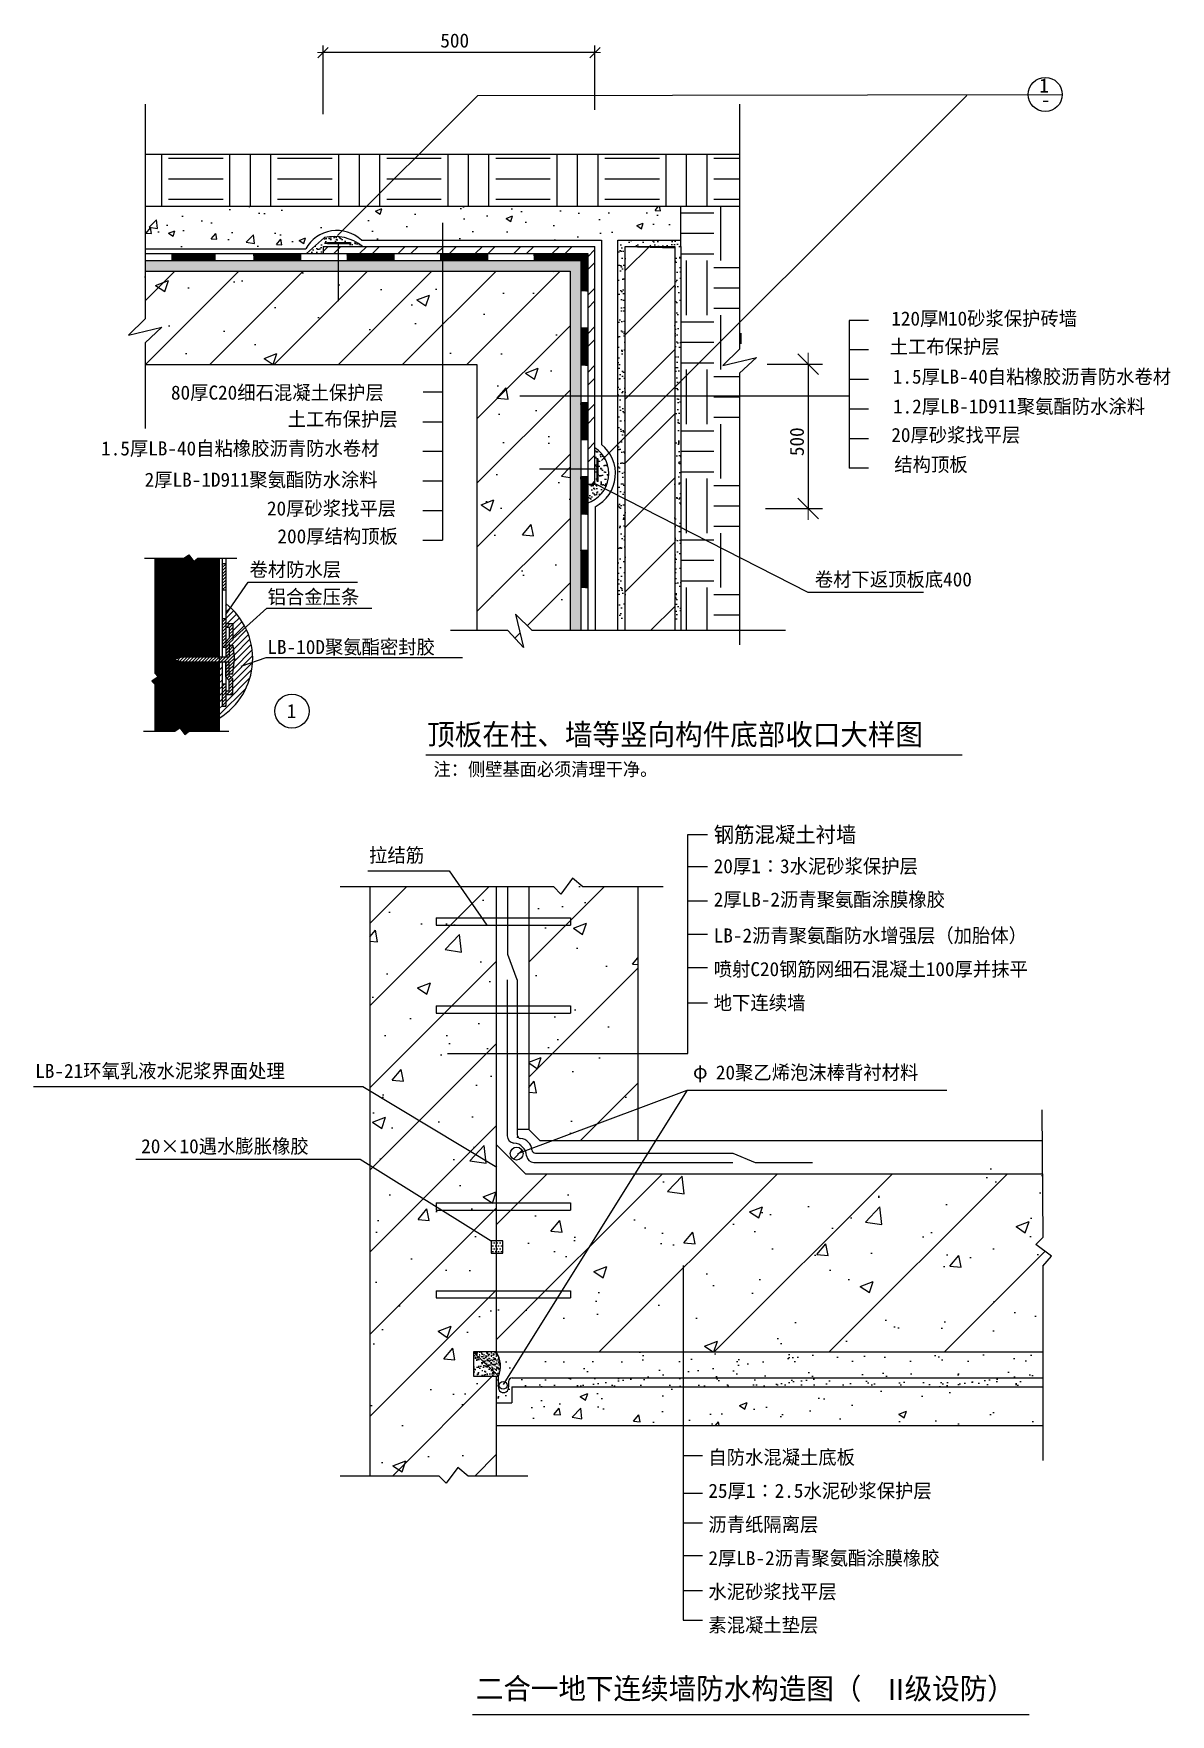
# Model space of a CAD drawing. Header units: metres. Extents: x -188 to 1400, y 7331 to 9680.
import ezdxf

# ---------------------------------------------------------------- set-up
doc = ezdxf.new("R2010")
doc.units = ezdxf.units.M
for name, color, linetype in [('1', 7, 'Continuous'), ('THIN', 1, 'Continuous'), ('中型', 2, 'Continuous'), ('填充', 5, 'Continuous'), ('墙体', 7, 'Continuous'), ('标注', 3, 'Continuous'), ('细', 1, 'Continuous'), ('较粗', 5, 'Continuous')]:
    doc.layers.add(name, color=color, linetype=linetype)
pattern_1 = [(45, (0, 0), (-2.245064, 2.245064), [])]

# ---------------------------------------------------------------- blocks, each defined once
blk = doc.blocks.new('_ARCHTICK')
at = {"color": 6, "linetype": 'ByBlock'}
blk.add_lwpolyline([(-0.72, -0.72), (0.72, 0.72)], dxfattribs=at)
at = {"layer": '墙体', "color": 1, "lineweight": 15}
blk.add_line((-0.8, 0), (0.8, 0), dxfattribs=at)

msp = doc.modelspace()

# ---------------------------------------------------------------- hatches: boundary and pattern name
h = msp.add_hatch()
h.set_pattern_fill('SOLID')
h.paths.add_polyline_path([(254.27, 9388.22), (254.27, 9386.37), (222.04, 9386.37), (222.04, 9388.22)])
h = msp.add_hatch()
h.set_pattern_fill('SOLID')
h.paths.add_polyline_path([(600.53, 9054.16), (598.68, 9054.16), (598.68, 9086.39), (600.53, 9086.39)])
at = {"layer": '1'}
h = msp.add_hatch(dxfattribs=at)
h.set_pattern_fill('AR-SAND', scale=0.2)
h.paths.add_polyline_path([(214.5, 9385.23), (236.88, 9385.23), (236.88, 9386.37), (222.04, 9386.37), (222.04, 9388.22), (254.27, 9388.22), (254.27, 9386.37), (236.88, 9386.37), (236.88, 9385.23), (267.92, 9385.23, 0.21), (217.85, 9395.29), (192.76, 9372.81), (214.5, 9372.81)])
h = msp.add_hatch(dxfattribs=at)
h.set_pattern_fill('SOLID')
h.paths.add_polyline_path([(65.02, 9363.06), (65.02, 9372.81), (5.02, 9372.81), (5.02, 9363.06)])
h = msp.add_hatch(dxfattribs=at)
h.set_pattern_fill('SOLID')
h.paths.add_polyline_path([(575.99, 9363.06), (575.99, 9320.79), (585.75, 9320.79), (585.75, 9372.81), (510.73, 9372.81), (510.73, 9363.06)])
h.paths.add_polyline_path([(445.47, 9363.06), (445.47, 9372.81), (380.21, 9372.81), (380.21, 9363.06)])
h.paths.add_polyline_path([(249.69, 9372.81), (249.69, 9363.06), (314.95, 9363.06), (314.95, 9372.81)])
h.paths.add_polyline_path([(184.43, 9363.06), (184.43, 9372.81), (119.17, 9372.81), (119.17, 9363.06)])
h.paths.add_polyline_path([(575.99, 9216.74), (585.75, 9216.74), (585.75, 9268.76), (575.99, 9268.76)])
h.paths.add_polyline_path([(575.99, 9112.69), (585.75, 9112.69), (585.75, 9164.71), (575.99, 9164.71)])
h.paths.add_polyline_path([(575.99, 9008.64), (585.75, 9008.64), (585.75, 9060.67), (575.99, 9060.67)])
h = msp.add_hatch(dxfattribs=at)
h.set_pattern_fill('SOLID')
h.paths.add_polyline_path([(585.75, 8957.86), (575.99, 8957.86), (575.99, 8905.84), (585.75, 8905.84)])
at = {"layer": '中型'}
h = msp.add_hatch(dxfattribs=at)
h.set_pattern_fill('AR-SAND', scale=0.51)
h.paths.add_polyline_path([(479.48, 7766.01), (479.48, 7788.75), (1221.87, 7788.75), (1221.87, 7801.03), (480.2, 7801.03, 0.41), (475.09, 7795.92), (475.09, 7788.75, -1.17), (460.98, 7788.79), (460.98, 7803.32), (442.37, 7821.51), (426.23, 7807.96), (426.23, 7803.32), (457.99, 7803.32), (457.99, 7766.01)])
at = {"layer": '填充'}
h = msp.add_hatch(dxfattribs=at)
h.set_pattern_fill('EARTH', scale=12)
h.paths.add_polyline_path([(797.97, 9511.67), (-32.83, 9511.67), (-32.83, 9439.1), (797.97, 9439.1)])
h = msp.add_hatch(dxfattribs=at)
h.set_pattern_fill('AR-CONC', scale=0.5)
h.paths.add_polyline_path([(715.87, 9439.1), (-32.83, 9439.1), (-32.83, 9379.33), (191.66, 9379.33, -0.49), (269.41, 9391.59), (604.95, 9391.59), (627.98, 9391.59), (649.11, 9391.59), (715.87, 9391.59)])
h = msp.add_hatch(dxfattribs=at)
h.set_pattern_fill('EARTH', scale=12)
h.paths.add_polyline_path([(797.97, 9244.56), (821.46, 9266.64), (774.76, 9255.33), (797.97, 9278.39), (797.97, 9439.1), (715.87, 9439.1), (715.87, 9382.85), (715.87, 8845.73), (797.97, 8845.73)])
h = msp.add_hatch(dxfattribs=at)
h.set_pattern_fill('ANSI32', scale=4)
h.paths.add_polyline_path([(595.75, 9173.79), (594.2, 9173.79, -0.83), (588.64, 9173.79), (585.75, 9173.79), (585.75, 9071.55), (595.75, 9071.55)])
h.paths.add_polyline_path([(595.75, 9071.55), (585.75, 9071.55), (585.75, 9050.26), (595.75, 9050.26)])
h.paths.add_polyline_path([(595.75, 9382.85), (347.67, 9382.85), (347.67, 9379.58, -0.41), (350.5, 9376.74, -0.41), (347.67, 9373.91), (347.67, 9372.81), (585.75, 9372.81), (585.75, 9173.79), (588.64, 9173.79, -1.21), (594.2, 9173.79), (595.75, 9173.79)])
h.paths.add_polyline_path([(347.67, 9379.58), (347.67, 9382.85), (236.88, 9382.85), (236.88, 9372.81), (347.67, 9372.81), (347.67, 9373.91, -0.41), (344.83, 9376.74, -0.41)])
h.paths.add_polyline_path([(236.88, 9382.85), (216.02, 9382.85), (216.02, 9372.81), (236.88, 9372.81)])
h = msp.add_hatch(dxfattribs=at)
h.set_pattern_fill('AR-SAND', scale=0.3)
h.paths.add_polyline_path([(638.27, 9382.73), (707.52, 9382.73), (707.52, 8854.47), (715.87, 8854.47), (715.87, 9391.59), (627.98, 9391.59), (627.98, 8854.47), (638.27, 8854.47)])
h = msp.add_hatch(dxfattribs=at)
h.set_pattern_fill('ANSI31', scale=20)
h.paths.add_polyline_path([(707.52, 9384.75), (638.27, 9384.75), (638.27, 8845.73), (707.52, 8845.73)])
h = msp.add_hatch(dxfattribs=at)
h.set_pattern_fill('AR-SAND', scale=0.3)
h.paths.add_polyline_path([(575.99, 9363.06), (236.88, 9363.06), (236.88, 9348.06), (560.99, 9348.06), (560.99, 8845.73), (575.99, 8845.73)])
h.paths.add_polyline_path([(236.88, 9363.06), (-32.83, 9363.06), (-32.83, 9348.06), (236.88, 9348.06)])
h = msp.add_hatch(dxfattribs=at)
h.set_pattern_fill('ANSI31', scale=20)
h.paths.add_polyline_path([(560.99, 9348.06), (-32.83, 9348.06), (-32.83, 9281.77), (-56.03, 9258.71), (-9.33, 9270.02), (-32.83, 9247.93), (-32.83, 9217.58), (430.99, 9217.58), (430.99, 8845.73), (474.06, 8845.73), (496.15, 8822.23), (484.84, 8868.93), (507.9, 8845.73), (560.99, 8845.73)])
h = msp.add_hatch(dxfattribs=at)
h.set_pattern_fill('AR-CONC')
h.paths.add_polyline_path([(560.99, 9348.06), (-32.83, 9348.06), (-32.83, 9281.77), (-56.03, 9258.71), (-9.33, 9270.02), (-32.83, 9247.93), (-32.83, 9217.58), (430.99, 9217.58), (430.99, 8845.73), (474.06, 8845.73), (496.15, 8822.23), (484.84, 8868.93), (507.9, 8845.73), (560.99, 8845.73)])
h = msp.add_hatch(dxfattribs=at)
h.set_pattern_fill('AR-SAND', scale=0.2)
h.paths.add_polyline_path([(609.03, 9087.69), (606.77, 9085.43, -0.27), (608.18, 9082.98, -1), (602.51, 9082.98, -0.58), (606.77, 9085.43), (609.03, 9087.69, 0.11), (595.75, 9101.44), (595.75, 9050.26), (585.75, 9050.26), (585.75, 9024.41, 0.48)])
at = {"layer": '细'}
h = msp.add_hatch(dxfattribs=at)
h.set_pattern_fill('AR-CONC,_O', scale=0.4)
h.set_pattern_definition([(45, (0, 0), (-0.89802561, 0.89802561), [])])
h.paths.add_polyline_path([(21.05, 8809.08), (70.86, 8809.08), (70.86, 8947.15), (41.14, 8947.15), (35.2, 8942.37), (28.18, 8951.8), (21.52, 8947.15), (-19.04, 8947.15), (-19.04, 8835.28)])
h.paths.add_polyline_path([(15.68, 8709.8), (22.7, 8700.37), (28.64, 8705.15), (70.86, 8705.15), (70.86, 8802.08), (19.05, 8802.08), (6.8, 8805.58), (19.05, 8809.08), (21.05, 8809.08), (-19.04, 8835.28), (-19.04, 8786.1), (-14.58, 8781.29), (-23.45, 8774.93), (-19.04, 8770.7), (-19.04, 8705.15), (9.02, 8705.15)])
h = msp.add_hatch(dxfattribs=at)
h.set_pattern_fill('ANSI31,_O', scale=15)
h.set_pattern_definition([(45, (0, 0), (-33.67596, 33.67596), [])])
h.paths.add_polyline_path([(70.86, 8947.15), (41.14, 8947.15), (35.2, 8942.37), (28.18, 8951.8), (21.52, 8947.15), (-19.04, 8947.15), (-19.04, 8835.28), (21.05, 8809.08), (70.86, 8809.08)])
h.paths.add_polyline_path([(19.05, 8802.08), (6.8, 8805.58), (19.05, 8809.08), (21.05, 8809.08), (-19.04, 8835.28), (-19.04, 8786.1), (-14.58, 8781.29), (-23.45, 8774.93), (-19.04, 8770.7), (-19.04, 8705.15), (9.02, 8705.15), (15.68, 8709.8), (22.7, 8700.37), (28.64, 8705.15), (70.86, 8705.15), (70.86, 8802.08)])
h = msp.add_hatch(dxfattribs=at)
h.set_pattern_fill('DOTS,_O')
h.set_pattern_definition(pattern_1)
h.paths.add_polyline_path([(79.86, 8771.58), (74.86, 8771.58), (74.86, 8740.08), (79.86, 8740.08)])
h.paths.add_polyline_path([(79.86, 8862.58), (74.86, 8862.58), (74.86, 8822.58), (79.86, 8822.58)])
h.paths.add_polyline_path([(79.86, 8939.58), (74.86, 8939.58), (74.86, 8902.58), (79.86, 8902.58)])
h = msp.add_hatch(dxfattribs=at)
h.set_pattern_fill('DOTS,_O', scale=2)
h.set_pattern_definition([(45, (0, 0), (-4.490128, 4.490128), [])])
h.paths.add_polyline_path([(92.27, 8805.58), (89.8, 8785.58), (84.86, 8785.58), (84.86, 8783.08), (89.86, 8778.2), (89.86, 8756.08), (79.86, 8756.08), (79.86, 8740.08), (74.86, 8740.08), (74.86, 8802.08), (70.86, 8802.08), (70.86, 8723.58, 0.38), (108.79, 8847.06), (89.86, 8834.2), (89.86, 8832.95), (84.86, 8828.08), (84.86, 8825.58), (89.8, 8825.58)])
h.paths.add_polyline_path([(89.86, 8834.2), (108.79, 8847.06, 0.09), (89.69, 8874.84), (79.86, 8868.17), (79.86, 8855.08), (89.86, 8855.08)])
h.paths.add_polyline_path([(79.86, 8868.17), (89.69, 8874.84, 0.03), (79.86, 8883.58)])
h = msp.add_hatch(dxfattribs=at)
h.set_pattern_fill('ANSI32,_O')
h.set_pattern_definition(pattern_1)
h.paths.add_polyline_path([(79.86, 8809.08), (84.86, 8809.08), (84.86, 8828.08), (89.86, 8832.95), (89.86, 8855.08), (79.86, 8855.08), (79.86, 8850.08), (84.86, 8850.08), (84.86, 8835.06), (79.86, 8830.19)])
h.paths.add_polyline_path([(84.86, 8802.08), (79.86, 8802.08), (79.86, 8780.97), (84.86, 8776.1), (84.86, 8761.08), (79.86, 8761.08), (79.86, 8756.08), (89.86, 8756.08), (89.86, 8778.2), (84.86, 8783.08)])
h = msp.add_hatch(dxfattribs=at)
h.set_pattern_fill('ANSI32,_O')
h.set_pattern_definition(pattern_1)
h.paths.add_polyline_path([(84.86, 8802.08), (84.86, 8785.58), (89.8, 8785.58), (92.27, 8805.58), (89.8, 8825.58), (84.86, 8825.58), (84.86, 8809.08), (19.05, 8809.08), (6.8, 8805.58), (19.05, 8802.08)])
h = msp.add_hatch(dxfattribs=at)
h.set_pattern_fill('AR-CONC', scale=1.02)
h.paths.add_polyline_path([(281.38, 7663.91), (378.18, 7663.91), (388.01, 7653.89), (404.38, 7675.99), (418.6, 7663.91), (457.99, 7663.91), (457.99, 7803.32), (426.23, 7803.32), (426.23, 7837.32), (457.99, 7837.32), (457.99, 7975.46), (450.9, 7975.46), (450.9, 7992.85), (457.99, 7992.85), (457.99, 8127.42), (457.99, 8487.56), (281.38, 8487.56)])
h.paths.add_polyline_path([(503.63, 8148.4), (518.97, 8133.05), (655.81, 8133.05), (655.81, 8487.56), (578.72, 8487.56), (564.5, 8499.64), (548.13, 8477.54), (538.3, 8487.56), (503.63, 8487.56)])
h.paths.add_polyline_path([(1221.87, 7837.32), (1221.87, 7957.06), (1233.95, 7971.28), (1211.85, 7987.65), (1221.87, 7997.48), (1220.98, 8086.49), (498.92, 8086.49), (457.99, 8127.42), (457.99, 7992.85), (467.27, 7992.85), (467.27, 7975.46), (457.99, 7975.46), (457.99, 7837.32)])
h = msp.add_hatch(dxfattribs=at)
h.set_pattern_fill('ANSI31', scale=25.58)
h.paths.add_polyline_path([(281.38, 7663.91), (378.18, 7663.91), (388.01, 7653.89), (404.38, 7675.99), (418.6, 7663.91), (457.99, 7663.91), (457.99, 7803.32), (426.23, 7803.32), (426.23, 7837.32), (457.99, 7837.32), (457.99, 7975.46), (450.9, 7975.46), (450.9, 7992.85), (457.99, 7992.85), (457.99, 8127.42), (457.99, 8487.56), (281.38, 8487.56)])
h = msp.add_hatch(dxfattribs=at)
h.set_pattern_fill('ANSI31', scale=35.81)
h.paths.add_polyline_path([(503.63, 8148.4), (518.97, 8133.05), (655.81, 8133.05), (655.81, 8487.56), (578.72, 8487.56), (564.5, 8499.64), (548.13, 8477.54), (538.3, 8487.56), (503.63, 8487.56)])
h.paths.add_polyline_path([(1221.87, 7837.32), (1221.87, 7957.06), (1233.95, 7971.28), (1211.85, 7987.65), (1221.87, 7997.48), (1220.98, 8086.49), (498.92, 8086.49), (457.99, 8127.42), (457.99, 7992.85), (467.27, 7992.85), (467.27, 7975.46), (457.99, 7975.46), (457.99, 7837.32)])
h = msp.add_hatch(dxfattribs=at)
h.set_pattern_fill('AR-SAND', scale=10.23)
h.paths.add_polyline_path([(1220.98, 8086.49), (1220.51, 8133.05), (518.97, 8133.05), (503.63, 8148.4), (487.37, 8148.4), (487.37, 8254.46), (457.99, 8254.46), (457.99, 8127.42), (498.92, 8086.49)])
h.paths.add_polyline_path([(477.37, 8114.66, -1), (495.46, 8114.66, -1)])
h.paths.add_polyline_path([(473.25, 8311.17), (457.99, 8311.17), (457.99, 8254.46), (473.25, 8254.46)])
h.paths.add_polyline_path([(457.99, 8321.3), (487.37, 8321.3), (487.37, 8357.37), (474.08, 8392.79), (474.08, 8434.08), (457.99, 8434.08)])
h.paths.add_polyline_path([(474.08, 8487.56), (457.99, 8487.56), (457.99, 8444.21), (474.08, 8444.21)])
h.paths.add_polyline_path([(473.25, 8311.17), (473.25, 8254.46), (487.37, 8254.46), (487.37, 8311.17)])
h = msp.add_hatch(dxfattribs=at)
h.set_pattern_fill('AR-SAND', scale=10.23)
h.paths.add_polyline_path([(474.08, 8392.79), (487.37, 8357.37), (487.37, 8321.3), (503.63, 8321.3), (503.63, 8434.08), (474.08, 8434.08)])
h.paths.add_polyline_path([(503.63, 8487.56), (474.08, 8487.56), (474.08, 8444.21), (503.63, 8444.21)])
h.paths.add_polyline_path([(487.37, 8254.46), (503.63, 8254.46), (503.63, 8311.17), (487.37, 8311.17)])
h.paths.add_polyline_path([(503.63, 8148.4), (503.63, 8254.46), (487.37, 8254.46), (487.37, 8148.4)])
h = msp.add_hatch(dxfattribs=at)
h.set_pattern_fill('ANSI31', scale=20.46)
h.paths.add_polyline_path([(495.46, 8114.66, 0.18), (493.17, 8120.68), (493.17, 8120.68, 0.69), (477.37, 8114.66, 1)])
h = msp.add_hatch(dxfattribs=at)
h.set_pattern_fill('ANSI31', scale=20.46)
h.paths.add_polyline_path([(495.46, 8114.66, 0.18), (493.17, 8120.68), (493.17, 8120.68, 0.69), (477.37, 8114.66, 1)])
h = msp.add_hatch(dxfattribs=at)
h.set_pattern_fill('DOTS', scale=2.56)
h.paths.add_polyline_path([(467.27, 7975.46), (467.27, 7992.85), (450.9, 7992.85), (450.9, 7975.46)])
h = msp.add_hatch(dxfattribs=at)
h.set_pattern_fill('AR-SAND', scale=0.1)
h.paths.add_polyline_path([(460.98, 7803.32, 0.25), (457.99, 7837.32), (426.23, 7837.32), (426.23, 7837.28)])
h = msp.add_hatch(dxfattribs=at)
h.set_pattern_fill('AR-SAND', scale=0.2)
h.paths.add_polyline_path([(426.23, 7837.28), (426.23, 7803.32), (457.99, 7803.32), (457.99, 7802.73), (460.98, 7802.7), (460.98, 7803.32)])
h = msp.add_hatch(dxfattribs=at)
h.set_pattern_fill('AR-SAND', scale=1.02)
h.paths.add_polyline_path([(1221.87, 7801.03), (1221.87, 7837.32), (457.99, 7837.32, -0.25), (460.98, 7803.32), (460.98, 7786.56, 0.86), (475.09, 7786.6), (475.09, 7795.92, -0.41), (480.2, 7801.03)])
h = msp.add_hatch(dxfattribs=at)
h.set_pattern_fill('ANSI31', scale=12.28)
h.paths.add_polyline_path([(472.99, 7790.7, 0.18), (471.61, 7794.32), (471.61, 7794.32, 0.69), (462.13, 7790.7, 1)])
h = msp.add_hatch(dxfattribs=at)
h.set_pattern_fill('ANSI31', scale=12.28)
h.paths.add_polyline_path([(472.99, 7790.7, 0.18), (471.61, 7794.32), (471.61, 7794.32, 0.69), (462.13, 7790.7, 1)])
h = msp.add_hatch(dxfattribs=at)
h.set_pattern_fill('AR-CONC', scale=0.61)
h.paths.add_polyline_path([(479.48, 7788.75), (479.48, 7734.53), (1221.87, 7734.53), (1221.87, 7788.75)])

# ---------------------------------------------------------------- linework, layer by layer
for p, q in [((217.85, 9395.29), (192.76, 9372.81)), ((216.02, 9382.85), (595.75, 9382.85)), ((216.02, 9382.85), (216.02, 9372.81)), ((216.02, 9382.85), (216.02, 9372.81)), ((595.75, 9050.26), (595.75, 9382.85)), ((-32.83, 9372.81), (585.75, 9372.81)), ((-32.83, 9363.06), (575.99, 9363.06)), ((575.99, 9363.06), (575.99, 8845.73)), ((585.75, 9372.81), (585.75, 8845.73)), ((359.7, 8672.29), (1109.19, 8672.29)), ((424.6, 7330.7), (1202.4, 7330.7))]:
    msp.add_line(p, q)
msp.add_lwpolyline([(222.04, 9388.22), (254.27, 9388.22), (254.27, 9386.37), (222.04, 9386.37)], close=True)
at = {"layer": '1'}
for p, q in [((-32.83, 9511.67), (797.97, 9511.67)), ((-32.83, 9439.1), (797.97, 9439.1)), ((715.87, 9382.85), (715.87, 9439.1)), ((-32.83, 9379.33), (191.66, 9379.33)), ((269.41, 9391.59), (604.95, 9391.59)), ((604.95, 9391.59), (604.95, 9106.11)), ((627.98, 8845.73), (627.98, 9391.59)), ((627.98, 9391.59), (649.11, 9391.59)), ((627.98, 9391.59), (715.87, 9391.59)), ((638.27, 8845.73), (638.27, 9382.73)), ((638.27, 9382.73), (707.52, 9382.73)), ((707.52, 9382.73), (707.52, 8845.73)), ((715.87, 9382.85), (715.87, 8845.73)), ((5.02, 9363.06), (5.02, 9372.81)), ((65.02, 9363.06), (65.02, 9372.81)), ((184.43, 9372.81), (184.43, 9363.06)), ((249.69, 9372.81), (249.69, 9363.06)), ((314.95, 9372.81), (314.95, 9363.06)), ((380.21, 9372.81), (380.21, 9363.06)), ((445.47, 9372.81), (445.47, 9363.06)), ((510.73, 9372.81), (510.73, 9363.06)), ((585.75, 9320.79), (575.99, 9320.79)), ((585.75, 9268.76), (575.99, 9268.76)), ((585.75, 9216.74), (575.99, 9216.74)), ((585.75, 9112.69), (575.99, 9112.69)), ((585.75, 9060.67), (575.99, 9060.67)), ((595.75, 9050.26), (585.75, 9050.26)), ((585.75, 9008.64), (575.99, 9008.64)), ((596.32, 9018.93), (596.32, 8845.73)), ((585.75, 8957.86), (575.99, 8957.86)), ((585.75, 8905.84), (575.99, 8905.84))]:
    msp.add_line(p, q, dxfattribs=at)
for points in [[(236.88, 9387.03), (236.88, 9306.28)], [(599.35, 9071.55), (518.18, 9071.55)]]:
    msp.add_lwpolyline(points, dxfattribs=at)
for centre, radius, start, end in [((235.27, 9355.43), 49.73, 46.65, 151.27), ((231.65, 9334.36), 62.48, 50.9, 102.76), ((572.14, 9065.34), 43.14, 287.13, 56.81), ((572.14, 9065.34), 52.33, 297.53, 51.17)]:
    msp.add_arc(centre, radius, start, end, dxfattribs=at)
at = {"layer": 'THIN'}
for p, q in [((101.49, 8796.11), (136.49, 8808.32)), ((136.49, 8808.32), (410.93, 8808.32))]:
    msp.add_line(p, q, dxfattribs=at)
at = {"layer": '中型'}
for p, q in [((474.08, 8392.79), (474.08, 8487.56)), ((487.37, 8357.37), (474.08, 8392.79)), ((473.25, 8357.37), (473.25, 8139.65)), ((487.37, 8357.37), (487.37, 8141.01)), ((512.86, 8115.34), (788.53, 8115.34)), ((788.53, 8115.34), (819.82, 8102.06)), ((510.56, 8102.33), (788.53, 8102.33)), ((819.82, 8102.06), (899.6, 8102.06)), ((460.98, 7803.32), (426.23, 7837.28)), ((460.98, 7788.79), (460.98, 7803.32)), ((480.2, 7801.03), (1221.87, 7801.03)), ((475.09, 7795.92), (475.09, 7788.75)), ((479.48, 7788.75), (479.48, 7766.01)), ((479.48, 7788.75), (1221.87, 7788.75)), ((457.99, 7766.01), (479.48, 7766.01)), ((457.99, 7734.53), (1221.87, 7734.53))]:
    msp.add_line(p, q, dxfattribs=at)
for centre, radius, start, end in [((483.48, 8139.65), 10.23, 180, 265.19), ((492.49, 8141.01), 5.12, 180, 264.27), ((490.22, 8118.39), 17.62, 5.22, 84.27), ((480.99, 8110.08), 19.44, 4.81, 85.19), ((510.56, 8112.56), 10.23, 184.81, 270), ((512.86, 8120.46), 5.12, 185.22, 270), ((427.15, 7817.48), 36.67, 337.29, 32.76), ((480.2, 7795.92), 5.12, 90, 180), ((468.03, 7787.68), 7.14, 171.03, 8.68)]:
    msp.add_arc(centre, radius, start, end, dxfattribs=at)
at = {"layer": '墙体'}
for p, q in [((638.27, 8845.73), (638.27, 9382.73)), ((638.27, 9382.73), (707.52, 9380.82)), ((707.52, 9380.82), (707.52, 8845.73)), ((-32.83, 9348.06), (560.99, 9348.06)), ((-32.83, 9348.06), (560.99, 9348.06)), ((560.99, 9348.06), (560.99, 8845.73)), ((560.99, 9348.06), (560.99, 8845.73)), ((-32.83, 9217.58), (430.99, 9217.58)), ((-32.83, 9217.58), (430.99, 9217.58)), ((430.99, 9217.58), (430.99, 8845.73)), ((430.99, 9217.58), (430.99, 8845.73)), ((-19.04, 8947.15), (-19.04, 8786.1)), ((70.86, 8947.15), (70.86, 8705.15)), ((-19.04, 8770.7), (-19.04, 8705.15))]:
    msp.add_line(p, q, dxfattribs=at)
at = {"layer": '标注'}
for p, q in [((216.02, 9567.89), (216.02, 9663.72)), ((595.75, 9573.66), (595.75, 9663.72)), ((595.75, 9653.72), (216.02, 9653.72)), ((235.97, 9397.92), (431.98, 9593.93)), ((431.98, 9593.93), (1248.91, 9595.29)), ((604.95, 9083.61), (1115.27, 9593.93)), ((-32.83, 9581.66), (-32.83, 9281.77)), ((797.97, 9581.66), (797.97, 9239.41)), ((382.61, 9415.9), (382.61, 8972.43)), ((-32.83, 9281.77), (-56.03, 9258.71)), ((-56.03, 9258.71), (-9.33, 9270.02)), ((-9.33, 9270.02), (-32.83, 9247.93)), ((951.26, 9279.47), (951.26, 9072.75)), ((977.89, 9279.47), (951.26, 9279.47)), ((-32.83, 9247.93), (-32.83, 9128.22)), ((797.97, 9239.41), (774.76, 9216.36)), ((797.97, 9244.56), (797.97, 9239.41)), ((977.89, 9238.13), (951.26, 9238.13)), ((774.76, 9216.36), (821.46, 9227.67)), ((821.46, 9227.67), (797.97, 9205.58)), ((836.47, 9218.29), (913.76, 9218.29)), ((893.76, 9218.29), (893.76, 9016.48)), ((797.97, 9205.58), (797.97, 8825.95)), ((977.89, 9196.78), (951.26, 9196.78)), ((382.61, 9179.14), (355.98, 9179.14)), ((491.06, 9173.79), (951.37, 9173.79)), ((977.89, 9155.44), (951.26, 9155.44)), ((355.44, 9137.8), (382.61, 9137.8)), ((355.44, 9096.46), (382.61, 9096.46)), ((977.89, 9114.1), (951.26, 9114.1)), ((977.89, 9072.75), (951.26, 9072.75)), ((355.44, 9055.11), (382.61, 9055.11)), ((593.65, 9052.36), (893.13, 8899.66)), ((355.44, 9013.77), (382.61, 9013.77)), ((834.03, 9016.48), (913.76, 9016.48)), ((355.44, 8972.43), (382.61, 8972.43)), ((893.13, 8899.66), (1054.91, 8899.66)), ((507.9, 8845.73), (484.84, 8868.93)), ((484.84, 8868.93), (496.15, 8822.23)), ((474.06, 8845.73), (393.88, 8845.73)), ((496.15, 8822.23), (474.06, 8845.73)), ((862.06, 8845.73), (507.9, 8845.73)), ((725.75, 8560.79), (752.91, 8560.79)), ((719.09, 7692.78), (746.25, 7692.78))]:
    msp.add_line(p, q, dxfattribs=at)
at = {"layer": '细'}
for p, q in [((-33.45, 8947.15), (21.52, 8947.15)), ((-19.04, 8947.15), (-19.04, 8786.1)), ((21.52, 8947.15), (28.18, 8951.8)), ((28.18, 8951.8), (35.2, 8942.37)), ((35.2, 8942.37), (41.14, 8947.15)), ((41.14, 8947.15), (95.55, 8947.15)), ((74.86, 8947.15), (74.86, 8809.08)), ((74.86, 8939.58), (79.86, 8939.58)), ((79.86, 8947.15), (79.86, 8809.08)), ((79.86, 8868.17), (111.31, 8913.53)), ((111.31, 8913.53), (264.01, 8913.53)), ((74.86, 8902.58), (79.86, 8902.58)), ((74.86, 8862.58), (79.86, 8862.58)), ((89.86, 8834.2), (137.55, 8877.1)), ((137.55, 8877.1), (284.25, 8877.1)), ((89.86, 8855.08), (79.86, 8855.08)), ((84.86, 8850.08), (79.86, 8850.08)), ((79.86, 8830.19), (84.86, 8835.06)), ((84.86, 8850.08), (84.86, 8835.06)), ((89.86, 8855.08), (89.86, 8832.95)), ((74.86, 8822.58), (79.86, 8822.58)), ((79.86, 8830.19), (79.86, 8809.08)), ((84.86, 8828.08), (89.86, 8832.95)), ((84.86, 8828.08), (84.86, 8809.08)), ((84.86, 8825.58), (89.8, 8825.58)), ((89.8, 8825.58), (92.27, 8805.58)), ((6.8, 8805.58), (19.05, 8809.08)), ((6.8, 8805.58), (19.05, 8802.08)), ((19.05, 8809.08), (84.86, 8809.08)), ((19.05, 8802.08), (84.86, 8802.08)), ((74.86, 8802.08), (74.86, 8740.08)), ((79.86, 8802.08), (79.86, 8740.08)), ((79.86, 8780.97), (79.86, 8802.08)), ((84.86, 8783.08), (84.86, 8802.08)), ((89.8, 8785.58), (92.27, 8805.58)), ((-14.58, 8781.29), (-23.45, 8774.93)), ((-23.45, 8774.93), (-19.04, 8770.7)), ((-19.04, 8786.1), (-14.58, 8781.29)), ((-19.04, 8770.7), (-19.04, 8705.15)), ((74.86, 8771.58), (79.86, 8771.58)), ((79.86, 8780.97), (84.86, 8776.1)), ((84.86, 8785.58), (89.8, 8785.58)), ((84.86, 8783.08), (89.86, 8778.2)), ((84.86, 8761.08), (84.86, 8776.1)), ((89.86, 8756.08), (89.86, 8778.2)), ((84.86, 8761.08), (79.86, 8761.08)), ((89.86, 8756.08), (79.86, 8756.08)), ((74.86, 8740.08), (79.86, 8740.08)), ((-34.95, 8705.15), (9.02, 8705.15)), ((9.02, 8705.15), (15.68, 8709.8)), ((15.68, 8709.8), (22.7, 8700.37)), ((22.7, 8700.37), (28.64, 8705.15)), ((28.64, 8705.15), (84.05, 8705.15)), ((725.75, 8254.46), (725.75, 8560.79)), ((278.65, 8510), (392.16, 8510)), ((392.16, 8510), (444.69, 8434.12)), ((725.75, 8515.79), (752.91, 8515.79)), ((538.3, 8487.56), (240.06, 8487.56)), ((281.38, 8487.56), (281.38, 7663.91)), ((548.13, 8477.54), (538.3, 8487.56)), ((564.5, 8499.64), (548.13, 8477.54)), ((578.72, 8487.56), (564.5, 8499.64)), ((691.27, 8487.56), (578.72, 8487.56)), ((725.75, 8467.88), (752.91, 8467.88)), ((374.17, 8444.21), (374.17, 8434.08)), ((374.17, 8444.21), (561.83, 8444.21)), ((561.83, 8444.21), (561.83, 8434.08)), ((374.17, 8434.08), (561.83, 8434.08)), ((725.75, 8421.42), (752.91, 8421.42)), ((725.75, 8374.96), (752.91, 8374.96)), ((374.17, 8321.3), (374.17, 8311.17)), ((374.17, 8321.3), (561.83, 8321.3)), ((561.83, 8321.3), (561.83, 8311.17)), ((725.75, 8325.6), (752.91, 8325.6)), ((374.17, 8311.17), (561.83, 8311.17)), ((390, 8254.46), (725.75, 8254.46)), ((-188.5, 8208.65), (271.52, 8208.65)), ((271.52, 8208.65), (458.62, 8095.77)), ((724.48, 8203.28), (467.44, 7791.99)), ((487.91, 8114.66), (724.48, 8203.28)), ((724.48, 8203.28), (1087.43, 8203.28)), ((1220.09, 8175.67), (1221.87, 7997.48)), ((503.63, 8148.4), (487.37, 8148.4)), ((-45.62, 8106.86), (267.68, 8106.86)), ((267.68, 8106.86), (450.9, 7992.85)), ((457.99, 8127.42), (457.99, 7837.32)), ((374.17, 8045.91), (374.17, 8035.78)), ((374.17, 8045.91), (561.83, 8045.91)), ((561.83, 8045.91), (561.83, 8035.78)), ((374.17, 8035.78), (561.83, 8035.78)), ((450.9, 7992.85), (450.9, 7975.46)), ((467.27, 7992.85), (450.9, 7992.85)), ((467.27, 7975.46), (467.27, 7992.85)), ((1211.85, 7987.65), (1221.87, 7997.48)), ((450.9, 7975.46), (467.27, 7975.46)), ((1233.95, 7971.28), (1211.85, 7987.65)), ((1221.87, 7957.06), (1233.95, 7971.28)), ((719.09, 7958.33), (719.09, 7462.5)), ((1221.87, 7957.06), (1221.87, 7685.42)), ((374.17, 7923), (374.17, 7912.87)), ((374.17, 7923), (561.83, 7923)), ((561.83, 7923), (561.83, 7912.87)), ((374.17, 7912.87), (561.83, 7912.87)), ((378.18, 7663.91), (240.06, 7663.91)), ((388.01, 7653.89), (378.18, 7663.91)), ((404.38, 7675.99), (388.01, 7653.89)), ((418.6, 7663.91), (404.38, 7675.99)), ((501.99, 7663.91), (418.6, 7663.91)), ((719.09, 7639.85), (746.25, 7639.85)), ((719.09, 7598.31), (746.25, 7598.31)), ((719.09, 7553.04), (746.25, 7553.04)), ((719.09, 7504), (746.25, 7504)), ((719.09, 7462.5), (746.25, 7462.5))]:
    msp.add_line(p, q, dxfattribs=at)
for centre, radius in [((1225.03, 9595.25), 23.88), ((172.42, 8733.26), 23.88), ((486.42, 8114.66), 9.05), ((467.56, 7790.7), 5.43)]:
    msp.add_circle(centre, radius, dxfattribs=at)
msp.add_arc((20.29, 8806.68), 97.28, 301.33, 52.23, dxfattribs=at)
at = {"layer": '较粗'}
for p, q in [((70.86, 8947.15), (70.86, 8809.08)), ((70.86, 8802.08), (70.86, 8705.15)), ((457.99, 8487.56), (457.99, 8127.42)), ((503.63, 8487.56), (503.63, 8148.4)), ((655.81, 8487.56), (655.81, 8133.05)), ((503.63, 8148.4), (518.97, 8133.05)), ((518.97, 8133.05), (1220.98, 8133.05)), ((457.99, 8127.42), (498.92, 8086.49)), ((498.92, 8086.49), (1220.98, 8086.49)), ((426.23, 7837.32), (426.23, 7803.32)), ((457.99, 7837.32), (426.23, 7837.32)), ((457.99, 7837.32), (1221.87, 7837.32)), ((426.23, 7803.32), (457.99, 7803.32)), ((457.99, 7803.32), (457.99, 7663.91))]:
    msp.add_line(p, q, dxfattribs=at)

# ---------------------------------------------------------------- block references
at = {"layer": '标注'}
for p, xscale, yscale, zscale, rotation in [((216.02, 9653.72), 10, 10, 10, 180), ((893.76, 9218.29), 20, 20, 20, 90), ((893.76, 9016.48), 20, 20, 20, 270)]:
    msp.add_blockref('_ARCHTICK', p, dxfattribs=dict(at, xscale=xscale, yscale=yscale, zscale=zscale, rotation=rotation))
at = {"layer": '标注', "xscale": 10, "yscale": 10, "zscale": 10}
msp.add_blockref('_ARCHTICK', (595.75, 9653.72), dxfattribs=at)

# ---------------------------------------------------------------- texts
for s, height, p in [('顶板在柱、墙等竖向构件底部收口大样图', 29.6, (361.49, 8685.72)), ('钢筋混凝土衬墙', 21.9, (761.81, 8549.62)), ('拉结筋', 19.7, (280.29, 8521.94)), ('20厚1∶3水泥砂浆保护层', 19.7, (761.81, 8506.62)), ('2厚LB-2沥青聚氨酯涂膜橡胶', 19.7, (761.81, 8460.03)), ('LB-2沥青聚氨酯防水增强层（加胎体）', 19.7, (761.81, 8409.72)), ('喷射C20钢筋网细石混凝土100厚并抹平', 19.7, (761.81, 8362.7)), ('地下连续墙', 19.7, (761.81, 8315.68)), ('LB-21环氧乳液水泥浆界面处理', 19.7, (-186.28, 8220.38)), ('φ', 19.7, (732.87, 8219.45)), ('20聚乙烯泡沫棒背衬材料', 19.7, (764.8, 8218.27)), ('20×10遇水膨胀橡胶', 19.7, (-38.24, 8115.14)), ('自防水混凝土底板', 19.7, (754.31, 7680.31)), ('25厚1∶2.5水泥砂浆保护层', 19.7, (754.31, 7633.42)), ('沥青纸隔离层', 19.7, (754.31, 7586.38)), ('2厚LB-2沥青聚氨酯涂膜橡胶', 19.7, (754.31, 7539.35)), ('水泥砂浆找平层', 19.7, (754.31, 7492.45)), ('素混凝土垫层', 19.7, (754.31, 7445.84)), ('二合一地下连续墙防水构造图（   级设防）', 29.6, (429.39, 7351.96)), ('Ⅱ', 29.6, (997.15, 7350.63))]:
    msp.add_text(s, height=height).set_placement(p)
at = {"layer": '墙体'}
msp.add_text('500', height=19.7, dxfattribs=at).set_placement((379.76, 9660.89))
msp.add_text('500', height=19.7, rotation=90, dxfattribs=at).set_placement((887.8, 9089.69))
at = {"layer": '标注'}
for s, height, p in [('120厚M10砂浆保护砖墙', 19.7, (1009.88, 9272.18)), ('土工布保护层', 19.7, (1007.65, 9232.91)), ('1.5厚LB-40自粘橡胶沥青防水卷材', 19.7, (1012.02, 9191)), ('80厚C20细石混凝土保护层', 19.7, (3.39, 9168.67)), ('1.2厚LB-1D911聚氨酯防水涂料', 19.7, (1012.28, 9149.31)), ('土工布保护层', 19.7, (166.46, 9131.58)), ('20厚砂浆找平层', 19.7, (1009.91, 9109.45)), ('1.5厚LB-40自粘橡胶沥青防水卷材', 19.7, (-94.2, 9090.67)), ('结构顶板', 19.7, (1014.16, 9068.12)), ('2厚LB-1D911聚氨酯防水涂料', 19.7, (-33.39, 9046.88)), ('20厚砂浆找平层', 19.7, (137.53, 9006.8)), ('200厚结构顶板', 19.7, (152.22, 8967.8)), ('卷材防水层', 19.7, (113.14, 8921.38)), ('卷材下返顶板底400', 19.7, (903.07, 8907.58)), ('铝合金压条', 19.7, (138.47, 8883.18)), ('LB-10D聚氨酯密封胶', 19.7, (138.17, 8813.08)), ('注：侧壁基面必须清理干净。', 18.5, (370.35, 8642.76))]:
    msp.add_text(s, height=height, dxfattribs=at).set_placement(p)
at = {"layer": '细'}
for s, p in [('1', (1216.69, 9598.02)), ('-', (1219.04, 9578.06)), ('1', (165.15, 8723.38))]:
    msp.add_text(s, height=19.7, dxfattribs=at).set_placement(p)

doc.saveas('drawing.dxf')
